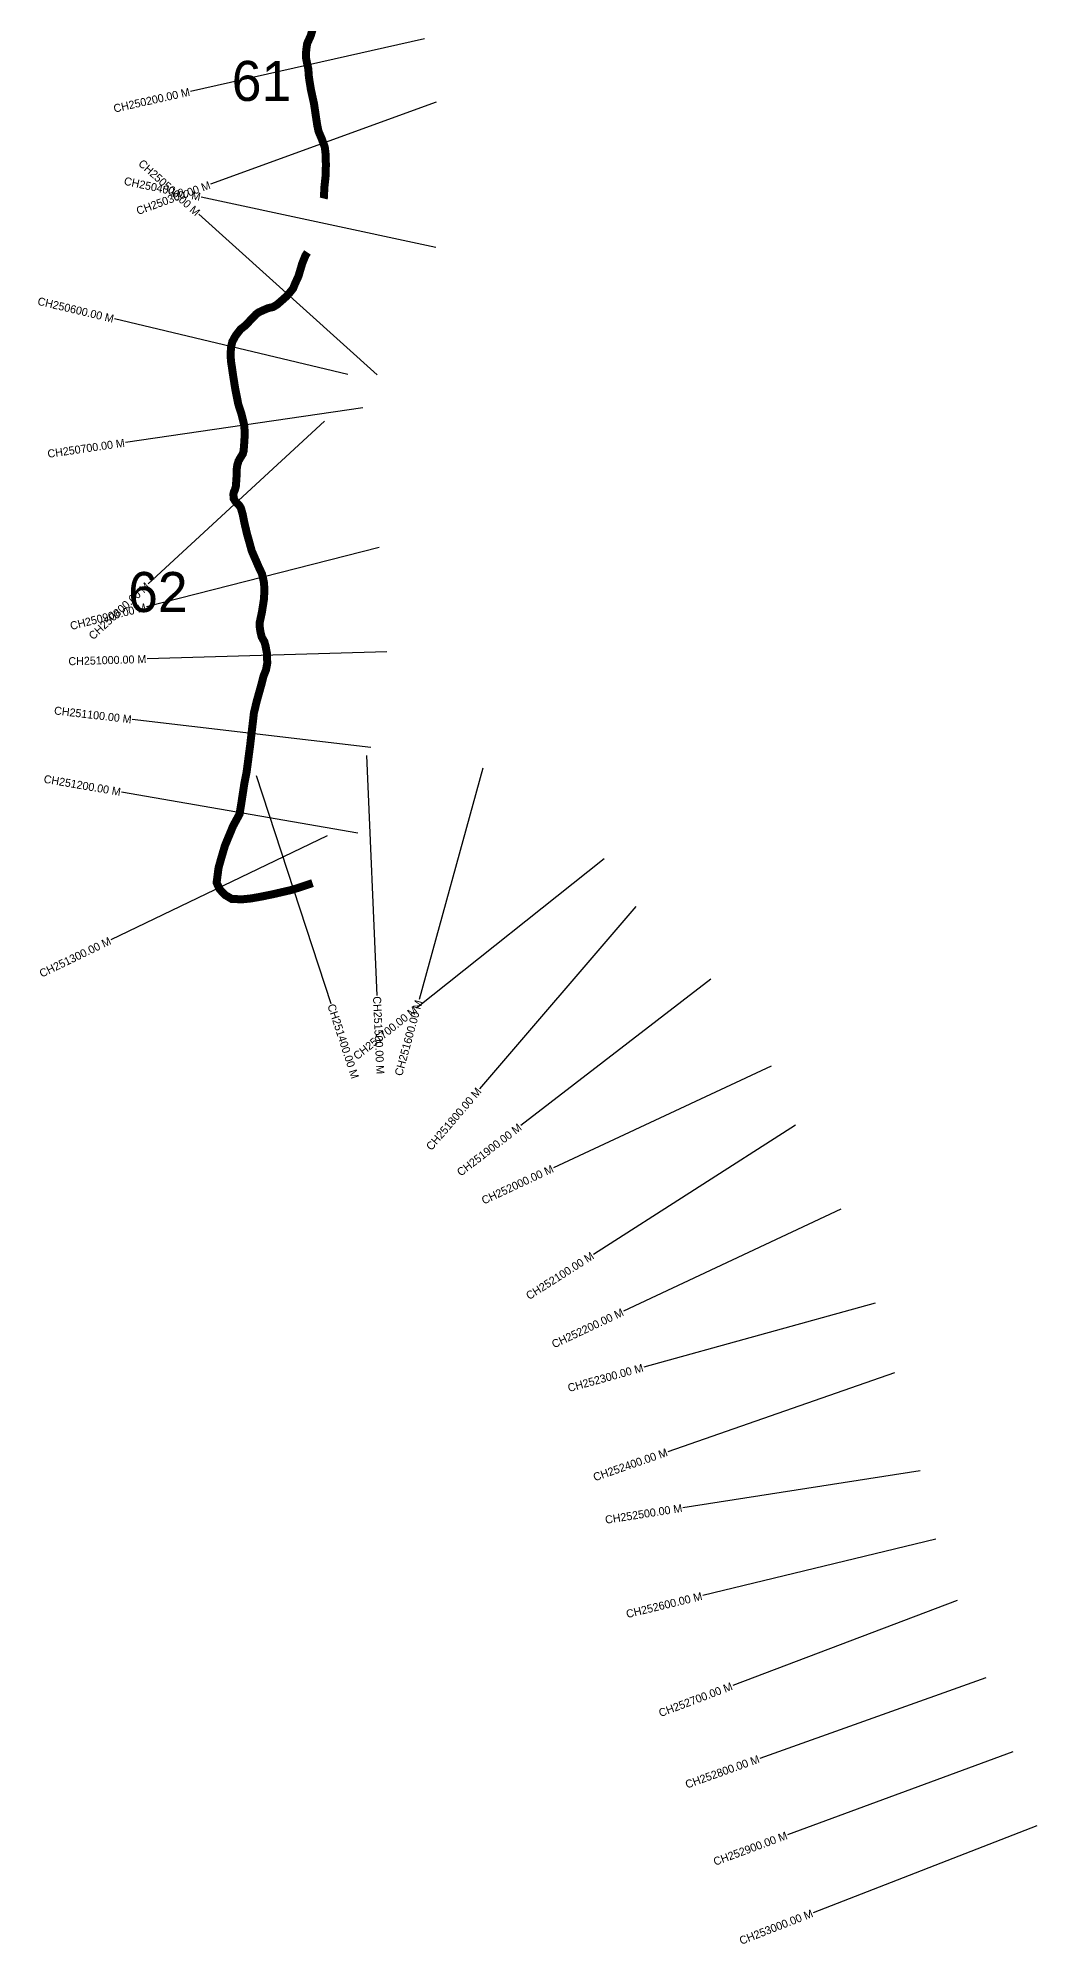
# Model space of a CAD drawing. Header units: feet. Extents: x 277441 to 282835, y 2040789 to 2045714.
# Drawn here: x 277441 to 278690, y 2040789 to 2043171 of the extents above; entities that cross this region are included whole.
import ezdxf
from ezdxf.enums import TextEntityAlignment as Align

# ---------------------------------------------------------------- set-up
doc = ezdxf.new("R2010")
doc.units = ezdxf.units.FT
doc.header["$MEASUREMENT"] = 0
for name, color, linetype in [('CS', 134, 'Continuous'), ('CSMark', 6, 'Continuous'), ('UNPROTECTED', 10, 'Continuous')]:
    doc.layers.add(name, color=color, linetype=linetype)

msp = doc.modelspace()

# ---------------------------------------------------------------- linework, layer by layer
at = {"layer": 'CS'}
for p, q in [((277924.6, 2043169.6), (277631.9, 2043103.8)), ((277939, 2043090.4), (277657.1, 2042987.8)), ((277938.7, 2042908.9), (277645.3, 2042971.7)), ((277865.5, 2042749.7), (277642.3, 2042950.3)), ((277828.7, 2042750), (277536.8, 2042819.5)), ((277847.4, 2042708.3), (277550.6, 2042665)), ((277799.4, 2042692), (277579.1, 2042488.4)), ((277867.7, 2042533.8), (277577, 2042459.9)), ((277877.6, 2042403.5), (277577.7, 2042394.6)), ((277857.2, 2042284), (277559.2, 2042319)), ((277852, 2042273.8), (277865, 2041974.1)), ((277714, 2042249.2), (277807.4, 2041964.1)), ((277997.3, 2042258.2), (277917.8, 2041968.9)), ((277841.3, 2042177), (277545.7, 2042228.2)), ((277802.7, 2042173.8), (277532.5, 2042043.5)), ((278149.3, 2042144.7), (277914.4, 2041958.2)), ((278188.5, 2042085.3), (277993.3, 2041857.6)), ((278282.5, 2041994.5), (278044.8, 2041811.6)), ((278357.7, 2041885.6), (278085.8, 2041758.8)), ((278388.5, 2041812), (278135.6, 2041650.6)), ((278445, 2041706.9), (278173.4, 2041579.5)), ((278487.8, 2041589.6), (278198.7, 2041509.6)), ((278512, 2041502.6), (278228.7, 2041404)), ((278544, 2041379.9), (278247.6, 2041333.9)), ((278563.9, 2041294.8), (278272.4, 2041224.1)), ((278590.4, 2041217.9), (278309.8, 2041111.7)), ((278626.2, 2041121.5), (278343.7, 2041020.7)), ((278659.9, 2041029.1), (278378.4, 2040925.2)), ((278690.1, 2040936.4), (278410.4, 2040827.9))]:
    msp.add_line(p, q, dxfattribs=at)
at = {"layer": 'UNPROTECTED', "const_width": 10, "flags": 128}
for points in [[(277785, 2043182.7), (277782.2, 2043173.4), (277777.8, 2043163.7), (277776.6, 2043155.4), (277776.3, 2043146.3), (277777.7, 2043139), (277779.2, 2043132.4), (277780, 2043121.6), (277782.4, 2043106.6), (277786.4, 2043088.4), (277789.1, 2043070.2), (277790.5, 2043061.1), (277792, 2043054.1), (277796, 2043044.7), (277799.8, 2043034.4), (277800.7, 2043027.5), (277801.2, 2043013.2), (277801, 2042999.6), (277799.4, 2042984.7), (277798.7, 2042971.3), (277798.4, 2042970.1)], [(277778.2, 2042902.7), (277775.7, 2042898.9), (277771.6, 2042888.7), (277766.9, 2042872.9), (277762.6, 2042863.6), (277760.3, 2042857.7), (277756.2, 2042852.6), (277751.4, 2042847.3), (277745.4, 2042842), (277740.5, 2042837.7), (277735.3, 2042834.5), (277728.6, 2042832.9), (277722.3, 2042830.2), (277717, 2042827.7), (277713.6, 2042825.1), (277706.6, 2042817.7), (277700.2, 2042811.1), (277694.4, 2042806.5), (277688.2, 2042798.4), (277684.2, 2042791), (277682.7, 2042784.5), (277682, 2042775), (277682.6, 2042766.4), (277683.7, 2042759.4), (277685, 2042750.3), (277687.8, 2042732.7), (277691.7, 2042713), (277695.5, 2042701.5), (277698.6, 2042689.1), (277699.4, 2042683.8), (277699.7, 2042674.7), (277699.3, 2042667), (277698.4, 2042654.8), (277697.3, 2042650.8), (277694, 2042645.6), (277692, 2042642), (277690.5, 2042637.2), (277689.6, 2042630.8), (277689.5, 2042622.2), (277689.1, 2042616.1), (277688.6, 2042609.9), (277687.3, 2042605.6), (277686.2, 2042603.4), (277685.6, 2042600.4), (277685.9, 2042595.1), (277687.9, 2042591.7), (277690.6, 2042588.7), (277693.2, 2042586.1), (277695, 2042583.1), (277697.2, 2042575.4), (277699.3, 2042565), (277702.5, 2042551.3), (277705, 2042542.5), (277708.5, 2042529.7), (277717.6, 2042508.8), (277721.3, 2042501), (277722.6, 2042495.7), (277724, 2042488.8), (277724.2, 2042479.2), (277723.9, 2042470), (277721.2, 2042452.9), (277718.6, 2042440.9), (277718.4, 2042435.1), (277719.6, 2042427.5), (277720.9, 2042422.2), (277724.4, 2042416), (277725.9, 2042410.2), (277727.5, 2042401.9), (277727.9, 2042389.3), (277726.4, 2042381.1), (277723.3, 2042373.3), (277720.6, 2042362.7), (277714.6, 2042341.3), (277711.2, 2042327), (277710, 2042316.5), (277706.5, 2042286.6), (277702, 2042252.6), (277699.3, 2042239.2), (277695.5, 2042214.3), (277693.2, 2042200.6), (277685.2, 2042185.9), (277675, 2042161.3), (277670.7, 2042146.7), (277667, 2042133.6), (277664.6, 2042115), (277668.7, 2042106.5), (277675.5, 2042099.5), (277683.4, 2042094.8), (277696.2, 2042094.2), (277707.8, 2042095.4), (277719.7, 2042097.5), (277734.4, 2042100.5), (277747.5, 2042103.5), (277759.5, 2042106.3), (277784.5, 2042114.5)]]:
    msp.add_lwpolyline(points, dxfattribs=at)

# ---------------------------------------------------------------- texts
at = {"char_height": 50, "attachment_point": 1}
for s, width, insert in [('61', 92.414, (277683.5, 2043142)), ('62', 70.183, (277554, 2042503.3))]:
    msp.add_mtext_dynamic_manual_height_columns(s, width=width, gutter_width=1, heights=[0], dxfattribs=dict(at, insert=insert))
at = {"layer": 'CSMark'}
for s, rotation, p in [('CH250200.00 M', 12.6583, (277630.9, 2043103.6)), ('CH250500.00 M', 318.0529, (277641.6, 2042951)), ('CH250400.00 M', 347.9167, (277644.4, 2042971.9)), ('CH250300.00 M', 20.0129, (277656.2, 2042987.4)), ('CH250600.00 M', 346.615, (277535.9, 2042819.7)), ('CH250700.00 M', 8.2891, (277549.6, 2042664.9)), ('CH250800.00 M', 42.7587, (277578.4, 2042487.7)), ('CH250900.00 M', 14.272, (277576, 2042459.6)), ('CH251000.00 M', 1.6951, (277576.7, 2042394.6)), ('CH251100.00 M', 353.3131, (277558.3, 2042319.1)), ('CH251200.00 M', 350.182, (277544.7, 2042228.4)), ('CH251300.00 M', 25.7372, (277531.6, 2042043.1)), ('CH251700.00 M', 38.4385, (277913.6, 2041957.6)), ('CH251600.00 M', 74.6326, (277917.5, 2041968)), ('CH251800.00 M', 49.4009, (277992.7, 2041856.8)), ('CH251900.00 M', 37.5826, (278044, 2041811)), ('CH252000.00 M', 24.9877, (278084.9, 2041758.4)), ('CH252100.00 M', 32.554, (278134.8, 2041650)), ('CH252200.00 M', 25.1432, (278172.5, 2041579)), ('CH252300.00 M', 15.4605, (278197.7, 2041509.3)), ('CH252400.00 M', 19.1921, (278227.8, 2041403.7)), ('CH252500.00 M', 8.831, (278246.6, 2041333.7)), ('CH252600.00 M', 13.6451, (278271.4, 2041223.8)), ('CH252700.00 M', 20.7315, (278308.9, 2041111.4)), ('CH252800.00 M', 19.6407, (278342.7, 2041020.4)), ('CH252900.00 M', 20.2472, (278377.5, 2040924.9)), ('CH253000.00 M', 21.203, (278409.5, 2040827.6))]:
    msp.add_text(s, height=10, rotation=rotation, dxfattribs=at).set_placement(p, align=Align.MIDDLE_RIGHT)
for s, rotation, p in [('CH251400.00 M', 288.1278, (277807.7, 2041963.2)), ('CH251500.00 M', 272.4881, (277865.1, 2041973.1))]:
    msp.add_text(s, height=10, rotation=rotation, dxfattribs=at).set_placement(p, align=Align.MIDDLE_LEFT)

doc.saveas('drawing.dxf')
